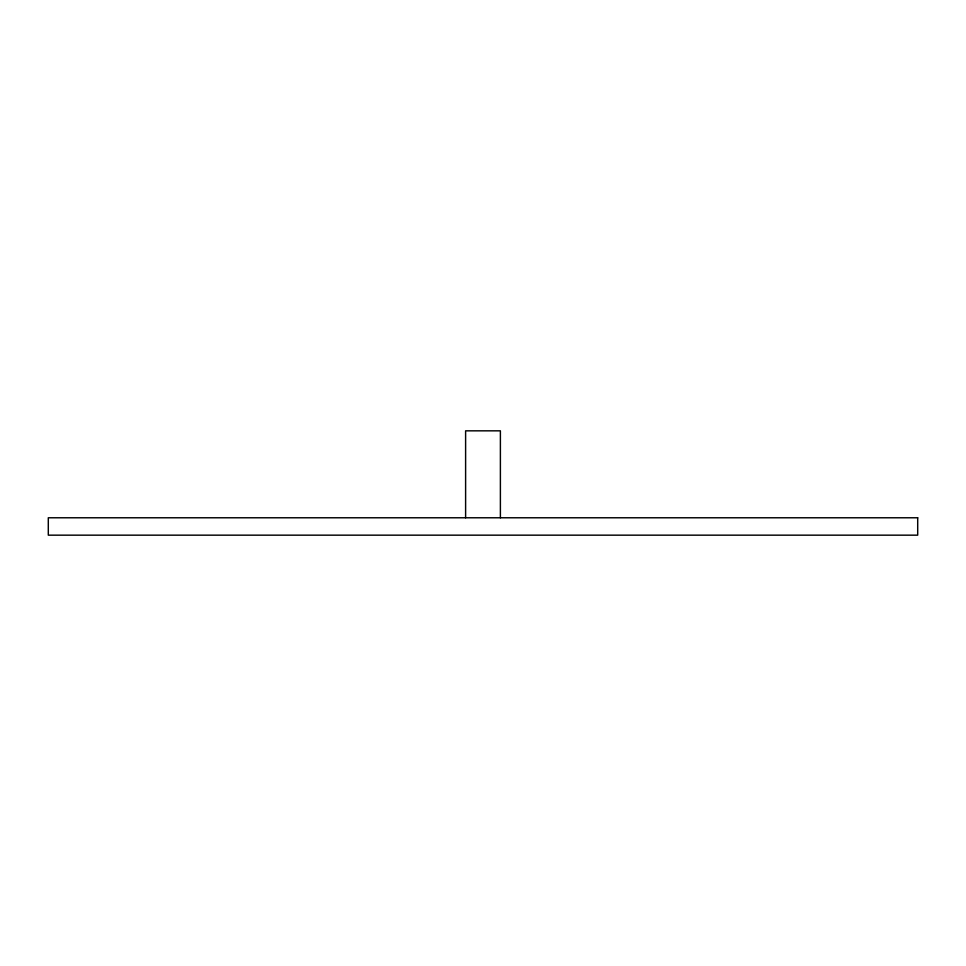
<?xml version="1.0" encoding="UTF-8"?>
<svg xmlns="http://www.w3.org/2000/svg" width="966" height="966" viewBox="0 0 966 966"><rect width="100%" height="100%" fill="white"/><g stroke="black" fill="none" stroke-linecap="round" stroke-linejoin="round"><path stroke-width="1.45" d="M500.388 517.776L500.388 430.836L465.612 430.836L465.612 517.776M917.7 517.776L48.3 517.776L48.3 535.164L917.7 535.164L917.7 517.776"/></g></svg>
